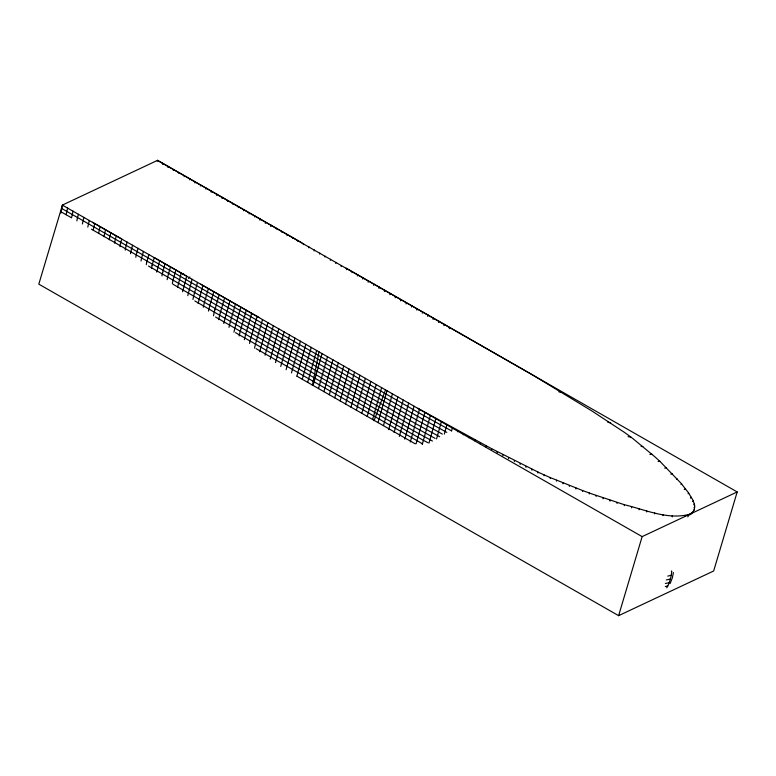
<?xml version="1.0" encoding="UTF-8"?>
<svg xmlns="http://www.w3.org/2000/svg" width="776" height="776" viewBox="0 0 776 776"><rect width="100%" height="100%" fill="white"/><g stroke="black" fill="none" stroke-linecap="round" stroke-linejoin="round"><path stroke-width="1.16" d="M617.075 503.459L617.075 502.45M520.163 464.485L520.172 463.485M624.282 505.671L624.292 504.691L592.01 493.963A397.157 181.536 16.6 0 1 582.737 490.587L550.203 477.56A267.148 122.113 16.6 0 1 538.893 472.506L490.791 448.247L417.75 408.283M662.985 515.594L662.995 514.633M82.382 223.973L83.876 217.328M631.615 507.843L631.635 506.864M71.537 217.891L73.041 211.13M87.795 227.106L89.288 220.423M639.104 509.735L639.123 508.978M514.362 461.575L514.391 460.566M654.634 513.896L654.663 512.926M646.738 511.985L646.767 511.006M103.945 236.719L105.526 229.706M98.581 233.401L100.114 226.611M93.188 230.123L94.682 223.585M62.245 205.65L60.926 213.051M66.106 214.709L67.628 208.036M508.6 458.645L508.658 457.617M502.877 455.696L502.964 454.658M673.432 572.562L672.297 578.042L670.086 583.581M497.183 452.738L497.29 451.68M491.509 449.77L491.644 448.703M485.844 446.792L486.009 445.715M312.369 385.488L319.023 351.809M156.733 272.124L159.652 260.678M480.199 443.804L480.383 442.718M474.563 440.816L474.776 439.711M182.593 291.795L186.696 276.169L154.628 257.797M177.529 287.304L181.283 273.074M109.561 237.97L110.134 235.594A48.713 19.575 -60.4 0 1 110.531 234.187L110.939 232.81M187.763 295.656L192.108 279.263M468.946 437.819L469.179 436.704M198.113 303.377L202.934 285.461M141.523 258.33L143.424 251.385M146.819 261.842L148.837 254.48M463.34 434.812L463.602 433.687M152.096 265.382L154.249 257.574M399.32 436.403L408.68 403.093M404.8 439.187L414.093 406.188M410.291 442L419.506 409.291M416.082 443.785L424.938 412.376M254.518 348.143L255.032 346.028A170.565 68.56 -60.4 0 1 256.129 341.75L262.53 319.489M162.63 272.541L165.065 263.772M388.64 429.661L397.865 396.905M394.101 432.523L403.268 399.999M249.542 343.428L249.794 342.391A161.127 64.767 -60.4 0 1 250.861 338.19L257.118 316.395M259.766 351.751L260.29 349.588A173.387 69.694 -60.4 0 1 261.124 346.339L267.943 322.593M265.043 355.253L273.356 325.687M270.203 359.23L278.768 328.781M280.728 366.476L289.594 334.98M422.222 444.512L430.399 415.451M275.529 362.605L284.181 331.876M286.092 369.735L295.006 338.074M291.466 372.916L300.419 341.168M296.859 376.098L305.831 344.263M302.252 379.241L311.244 347.357M307.655 382.355L316.656 350.461M313.058 385.488L322.069 353.555M318.48 388.582L327.491 356.65M323.893 391.686L332.904 359.744M329.305 394.78L338.317 362.838M334.718 397.875L343.729 365.942M340.13 400.969L349.142 369.036M345.543 404.063L354.554 372.131M350.956 407.157L359.967 375.225M356.368 410.261L365.38 378.319M361.781 413.356L370.792 381.414M367.203 416.45L376.214 384.518M372.616 419.544L381.627 387.612M378.028 422.629L387.04 390.706M383.46 425.636L392.452 393.801M173.145 279.758L175.88 269.97M457.743 431.805L458.024 430.661M428.992 443.086L435.879 418.516M214.913 309.75L219.191 294.735M451.554 431.126L452.466 427.634M436.558 438.935L441.389 421.562M220.365 312.592L224.613 297.829M444.328 434.104L446.918 424.608M170.468 266.876L167.897 276.14A35.88 14.424 -60.4 0 0 167.15 279.68M197.521 282.357L194.349 293.512A67.599 27.17 -60.4 0 0 192.943 299.488M208.356 288.556L204.651 301.573A83.032 33.378 -60.4 0 0 203.293 307.238M162.805 163.309L162.504 164.318M168.217 166.404L167.907 167.432M173.63 169.498L173.32 170.545M179.043 172.602L178.819 173.358M184.455 175.696L184.174 176.627M189.848 178.858L189.567 179.799M195.28 181.885L194.97 182.942M200.693 184.979L200.392 185.998M206.106 188.083L205.805 189.101M211.518 191.177L211.208 192.244M216.931 194.272L216.601 195.397M222.343 197.366L222.004 198.53M227.513 201.294L227.766 200.46M232.916 204.437L233.178 203.564M238.591 206.659L238.31 207.59M213.769 291.65L209.898 305.21A93.178 37.452 -60.4 0 0 208.463 311.098M230.026 300.923L225.399 317.054A117.215 47.113 -60.4 0 0 223.798 323.524M330.324 260.329L330.634 259.281M335.717 263.462L336.037 262.385M341.12 266.595L341.45 265.479M346.523 269.718L346.862 268.583M351.994 272.609L352.275 271.678M357.338 275.946L357.688 274.772M362.741 279.059L363.1 277.866M368.144 282.202L368.513 280.96M373.557 285.316L373.925 284.055M378.969 288.42L379.348 287.159M384.382 291.534L384.76 290.253M389.785 294.637L390.173 293.347M395.197 297.741L395.585 296.442M400.61 300.845L400.998 299.536M406.42 302.63L406.023 303.94M411.833 305.725L411.435 307.044M417.245 308.829L416.848 310.138M422.658 311.923L422.27 313.232M428.071 315.017L427.683 316.327M433.483 318.111L433.095 319.431M438.896 321.206L438.508 322.525M444.308 324.31L443.92 325.619M449.721 327.404L449.333 328.714M301.961 242.859L157.586 160.331L62.439 205.048L38.8 284.142L618.617 615.659L642.15 536.614L737.2 491.945L157.412 160.409M737.181 491.955L713.658 570.99L618.588 615.669M78.463 214.234L77.6 217.202A12.62 5.073 -60.4 0 0 76.931 220.908M116.361 235.904L115.934 237.34A55.145 22.165 -60.4 0 0 115.614 238.436L114.916 241.268A13.735 5.519 -60.4 0 0 114.644 243.208M121.774 238.998L121.328 240.502A58.307 23.435 -60.4 0 0 120.998 241.646L120.261 244.595A14.87 5.975 -60.4 0 0 119.97 246.652M127.186 242.093L126.624 243.994A45.047 18.1 -60.4 0 0 126.003 246.215L125.596 248A16.199 6.509 -60.4 0 0 125.266 250.153M157.324 161.224L157.586 160.331M132.599 245.187L130.921 251.385A17.751 7.129 -60.4 0 0 130.552 253.703M138.012 248.281L136.227 254.838A19.536 7.847 -60.4 0 0 135.819 257.312M243.713 210.742L244.004 209.753M249.106 213.895L249.426 212.847M254.557 216.892L254.838 215.941M235.448 304.017L230.647 320.692A130.232 52.341 -60.4 0 0 228.978 327.356M240.87 307.112L235.904 324.32A140.679 56.541 -60.4 0 0 233.935 332.138M246.283 310.206L240.89 328.917A146.567 58.908 -60.4 0 0 239.124 335.95M251.705 313.3L245.876 333.554A151.902 61.062 -60.4 0 0 244.324 339.713M308.732 247.786L309.003 246.894M314.125 250.939L314.406 249.988M319.508 254.111L319.819 253.083M324.979 257.011L325.222 256.187M259.902 220.209L260.261 219.036M265.305 223.372L265.683 222.13M270.708 226.534L271.096 225.215M292.533 238.387L292.765 237.601M297.926 241.52L298.178 240.696M303.329 244.653L303.591 243.79M276.314 229.007L276.518 228.309M281.717 232.131L281.94 231.403M287.033 235.574L287.353 234.498M374.032 420.757L385.556 389.862M666.739 587.849A33.252 26.326 64.8 0 0 669.319 582.33L670.755 577.567A33.252 26.326 64.8 0 0 671.725 571.136M687.749 516.835L689.748 514.245L692.726 512.238L694.355 509.735L694.665 505.254L692.91 500.103L688.37 492.653L681.008 483.235L660.376 461.836A397.157 181.536 16.6 0 0 654.789 456.725L632.973 438.663A267.148 122.113 16.6 0 0 624.37 432.329L591.952 410.999L531.288 374.178L346.028 268.098M690.562 514.692L691.93 512.936M692.832 512.17L693.531 511.297M693.802 510.152L694.51 509.298M694.821 506.912L694.074 507.766M694.423 504.128L693.812 504.778M693.288 500.918L692.619 501.558M188.442 278.361L189.868 277.022M182.923 274.112L183.631 273.462M667.787 585.89L665.304 586.559M691.397 497.28L690.398 498.114M688.079 493.73L688.768 493.216M685.489 488.783L684.248 489.569M680.988 484.428L681.687 484.049M676.517 479.335L677.303 478.986M689.748 514.245C667.835 520.192 645.477 509.764 624.321 504.701M659.784 461.284L658.126 461.545M667.748 576.122L670.571 575.443A11.446 5.228 16.6 0 0 671.269 575.113M666.332 579.953L669.455 579.255A20.069 9.176 16.6 0 0 670.425 578.847M641.092 446.452L642.897 446.51M630.849 437.063L628.094 436.655M610.644 422.949L607.647 422.076M432.436 441.03L411.978 429.894L215.553 317.025M439.633 436.704L415.48 423.56L172.893 284.181M435.152 438.411L411.852 425.665L194.805 300.933M442.349 434.075L416.644 420.02L148.439 266.003M446.792 432.358L416.615 415.781L91.471 229.192M422.58 443.862L256.07 348.637M451.166 430.651L420.243 413.608L61.479 208.356M415.189 443.824L296.965 376.224M60.877 211.741L71.101 217.542M92.499 222.256L120.571 238.31M200.703 284.181L258.883 317.403M62.332 205.097L642.14 536.623M235.516 332.661L422.183 439.672A234.362 107.127 16.6 0 0 428.003 442.737M562.872 482.876L562.93 483.807M556.489 480.237L556.547 481.168M569.351 485.466L569.4 486.397M550.194 477.56L550.252 478.501M672.249 516.903L672.191 515.924M575.908 488.007L575.967 488.958M544.005 474.834L544.054 475.775M582.563 490.519L582.611 491.47M537.923 472.05L537.962 473.011M589.294 492.983L589.323 493.953M596.094 495.418L596.123 496.397M531.929 469.238L531.958 470.198M602.991 497.814L603.01 498.803M526.021 466.376L526.021 467.356M609.975 500.161L609.985 501.15M109.309 239.813A12.474 5.015 -60.4 0 1 109.542 237.98M141.067 260.969A21.573 8.672 -60.4 0 1 141.542 258.321M146.295 264.655A23.881 9.603 -60.4 0 1 146.839 261.832M151.524 268.37A26.491 10.651 -60.4 0 1 152.125 265.363M161.951 275.887A32.64 13.114 -60.4 0 1 162.679 272.512M172.35 283.483A39.712 15.966 -60.4 0 1 173.203 279.729M213.458 315.803A98.959 39.78 -60.4 0 1 214.923 309.74M218.619 319.663A111.162 44.678 -60.4 0 1 220.374 312.592M684.927 516.36A14.094 5.665 -60.4 0 1 684.422 515.691M558.865 391.851A47.142 37.326 64.8 0 1 561.601 392.375M652.092 454.338A162.339 128.535 64.8 0 1 649.91 454.474M666.497 467.763A122.647 97.107 64.8 0 1 664.751 468.151M672.317 473.651A103.334 81.819 64.8 0 1 670.823 474.136M669.29 582.417A14.143 6.46 16.6 0 1 665.362 583.426M671.599 571.223A3.802 1.736 16.6 0 1 671.356 571.301"/></g></svg>
